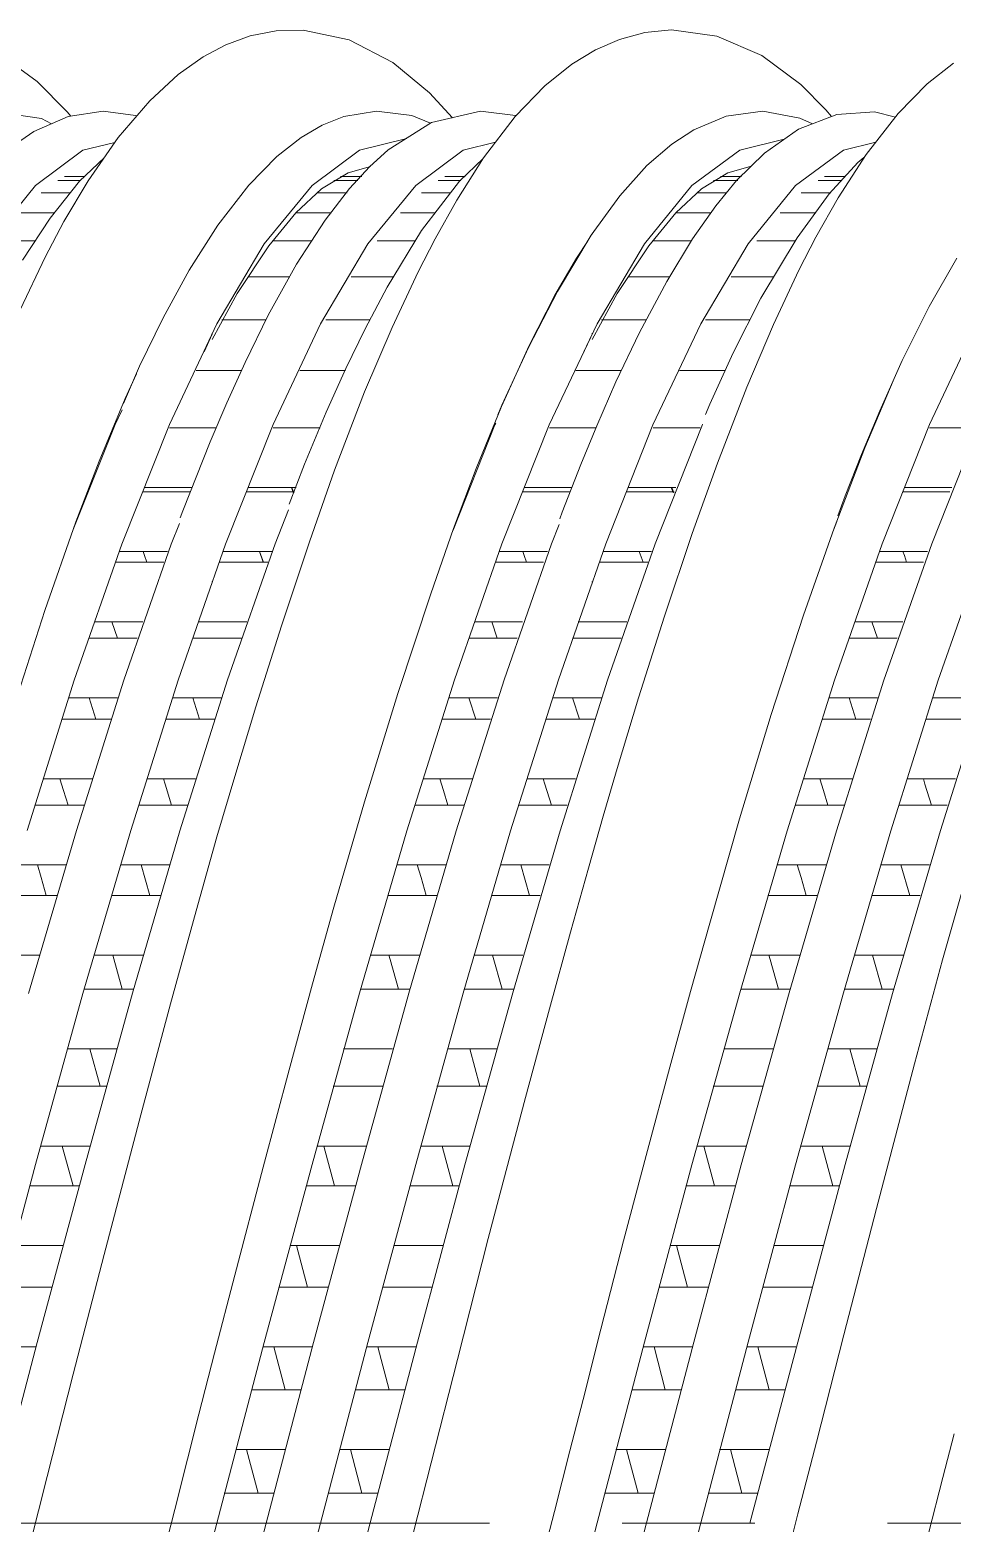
# Model space of a CAD drawing. Header units: millimetres. Extents: x 4229 to 8429, y -1187 to 1783.
# Drawn here: x 5944.64 to 5962.02, y -344.75 to -316.61 of the extents above; entities that cross this region are included whole.
import ezdxf

# ---------------------------------------------------------------- set-up
doc = ezdxf.new("R2010")
doc.units = ezdxf.units.MM
doc.linetypes.add('CENTER', pattern=[2, 1.25, -0.25, 0.25, -0.25])

msp = doc.modelspace()

# ---------------------------------------------------------------- linework, layer by layer
at = {"linetype": 'Continuous', "lineweight": 5}
for p, q in [((5948.794, -316.723), (5948.335, -316.89)), ((5949.282, -316.628), (5948.794, -316.723)), ((5949.794, -316.616), (5949.282, -316.628)), ((5950.659, -316.799), (5949.794, -316.616)), ((5951.483, -317.226), (5950.659, -316.799)), ((5955.751, -316.79), (5955.301, -316.987)), ((5956.229, -316.66), (5955.751, -316.79)), ((5956.73, -316.61), (5956.229, -316.66)), ((5957.589, -316.726), (5956.73, -316.61)), ((5958.433, -317.095), (5957.589, -316.726)), ((5944.777, -317.585), (5944.129, -317.106)), ((5948.335, -316.89), (5947.905, -317.119)), ((5955.301, -316.987), (5954.853, -317.259)), ((5959.167, -317.64), (5958.433, -317.095)), ((5947.905, -317.119), (5947.434, -317.454)), ((5952.172, -317.796), (5951.483, -317.226)), ((5954.853, -317.259), (5954.348, -317.664)), ((5962.045, -317.235), (5961.552, -317.625)), ((5945.346, -318.152), (5944.777, -317.585)), ((5947.434, -317.454), (5946.901, -317.946)), ((5954.348, -317.664), (5953.786, -318.244)), ((5959.641, -318.114), (5959.167, -317.64)), ((5961.552, -317.625), (5961.002, -318.188)), ((5946.901, -317.946), (5946.308, -318.639)), ((5952.606, -318.266), (5952.172, -317.796)), ((5944.862, -318.281), (5943.945, -318.148)), ((5945.414, -318.234), (5945.346, -318.152)), ((5946.022, -318.145), (5945.366, -318.241)), ((5946.632, -318.224), (5946.022, -318.145)), ((5946.655, -318.233), (5946.632, -318.224)), ((5951.173, -318.145), (5950.56, -318.245)), ((5951.836, -318.224), (5951.173, -318.145)), ((5952.188, -318.371), (5951.836, -318.224)), ((5953.132, -318.145), (5952.209, -318.358)), ((5953.793, -318.225), (5953.132, -318.145)), ((5953.801, -318.229), (5953.793, -318.225)), ((5957.761, -318.235), (5957.152, -318.491)), ((5958.454, -318.145), (5957.761, -318.235)), ((5959.15, -318.271), (5958.454, -318.145)), ((5959.846, -318.202), (5959.124, -318.482)), ((5959.745, -318.241), (5959.641, -318.114)), ((5960.558, -318.154), (5959.846, -318.202)), ((5961.002, -318.188), (5960.399, -318.961)), ((5960.951, -318.254), (5960.558, -318.154)), ((5945.366, -318.241), (5944.72, -318.525)), ((5945.047, -318.381), (5944.862, -318.281)), ((5950.148, -318.407), (5949.755, -318.637)), ((5950.56, -318.245), (5950.148, -318.407)), ((5952.209, -318.358), (5951.395, -318.873)), ((5953.786, -318.244), (5953.19, -319.022)), ((5957.152, -318.491), (5956.735, -318.765)), ((5959.124, -318.482), (5958.482, -318.932)), ((5959.39, -318.378), (5959.15, -318.271)), ((5944.72, -318.525), (5944.307, -318.808)), ((5946.244, -318.73), (5945.64, -318.88)), ((5946.308, -318.639), (5945.741, -319.454)), ((5949.755, -318.637), (5949.297, -318.996)), ((5951.743, -318.656), (5950.852, -318.879)), ((5951.744, -318.657), (5951.743, -318.656)), ((5953.416, -318.727), (5952.806, -318.879)), ((5956.735, -318.765), (5956.27, -319.169)), ((5958.857, -318.669), (5958.017, -318.879)), ((5960.582, -318.726), (5959.972, -318.879)), ((5945.64, -318.88), (5944.749, -319.545)), ((5946.04, -319.022), (5945.58, -319.462)), ((5949.297, -318.996), (5948.767, -319.537)), ((5950.852, -318.879), (5949.96, -319.544)), ((5951.395, -318.873), (5951.044, -319.192)), ((5952.806, -318.879), (5951.915, -319.544)), ((5953.19, -319.022), (5952.684, -319.82)), ((5953.182, -319.035), (5952.739, -319.46)), ((5958.017, -318.879), (5957.115, -319.546)), ((5958.482, -318.932), (5957.959, -319.446)), ((5959.972, -318.879), (5959.069, -319.546)), ((5960.399, -318.961), (5959.871, -319.775)), ((5960.354, -319.018), (5960.24, -319.11)), ((5950.137, -319.608), (5950.64, -319.302)), ((5950.64, -319.302), (5951.061, -319.188)), ((5951.044, -319.192), (5950.665, -319.602)), ((5956.27, -319.169), (5955.756, -319.739)), ((5957.294, -319.608), (5957.796, -319.302)), ((5957.796, -319.302), (5958.217, -319.188)), ((5960.24, -319.11), (5959.7, -319.703)), ((5944.749, -319.545), (5943.857, -320.64)), ((5945.58, -319.462), (5945.025, -320.156)), ((5945.597, -319.449), (5945.17, -319.449)), ((5945.741, -319.454), (5945.285, -320.222)), ((5945.673, -319.372), (5945.292, -319.372)), ((5948.767, -319.537), (5948.184, -320.289)), ((5949.96, -319.544), (5949.057, -320.644)), ((5949.654, -320.059), (5950.137, -319.608)), ((5950.665, -319.602), (5950.204, -320.195)), ((5950.822, -319.449), (5950.367, -319.449)), ((5950.814, -319.449), (5950.399, -319.449)), ((5950.896, -319.372), (5950.498, -319.372)), ((5950.879, -319.372), (5950.524, -319.372)), ((5951.915, -319.544), (5951.012, -320.644)), ((5952.739, -319.46), (5952.024, -320.393)), ((5952.765, -319.449), (5952.338, -319.449)), ((5952.841, -319.372), (5952.46, -319.372)), ((5957.115, -319.546), (5956.223, -320.642)), ((5956.811, -320.059), (5957.294, -319.608)), ((5957.979, -319.449), (5957.523, -319.449)), ((5957.971, -319.449), (5957.555, -319.449)), ((5957.959, -319.446), (5957.565, -319.924)), ((5958.052, -319.372), (5957.654, -319.372)), ((5958.035, -319.372), (5957.681, -319.372)), ((5959.069, -319.546), (5958.177, -320.642)), ((5959.921, -319.449), (5959.494, -319.449)), ((5959.997, -319.372), (5959.617, -319.372)), ((5945.406, -319.678), (5944.854, -319.678)), ((5950.602, -319.678), (5950.056, -319.678)), ((5950.621, -319.678), (5950.062, -319.678)), ((5952.574, -319.678), (5952.022, -319.678)), ((5952.684, -319.82), (5952.276, -320.549)), ((5955.756, -319.739), (5955.22, -320.479)), ((5957.565, -319.924), (5957.129, -320.547)), ((5957.758, -319.678), (5957.213, -319.678)), ((5957.777, -319.678), (5957.219, -319.678)), ((5959.7, -319.703), (5959.098, -320.527)), ((5959.731, -319.678), (5959.178, -319.678)), ((5959.871, -319.775), (5959.449, -320.519)), ((5945.107, -320.058), (5944.457, -320.058)), ((5945.025, -320.156), (5944.503, -320.949)), ((5949.145, -320.679), (5949.654, -320.059)), ((5950.323, -320.058), (5949.655, -320.058)), ((5950.321, -320.058), (5949.661, -320.058)), ((5950.204, -320.195), (5949.666, -321.023)), ((5952.275, -320.058), (5951.625, -320.058)), ((5956.302, -320.679), (5956.811, -320.059)), ((5957.48, -320.058), (5956.811, -320.058)), ((5957.478, -320.058), (5956.818, -320.058)), ((5959.432, -320.058), (5958.782, -320.058)), ((5945.285, -320.222), (5944.932, -320.891)), ((5948.184, -320.289), (5947.642, -321.14)), ((5948.08, -320.464), (5948.08, -320.46)), ((5952.024, -320.393), (5951.376, -321.456)), ((5955.22, -320.479), (5954.583, -321.54)), ((5955.236, -320.464), (5955.236, -320.46)), ((5944.742, -320.587), (5944.016, -320.587)), ((5947.994, -320.587), (5947.993, -320.587)), ((5949.057, -320.644), (5948.166, -322.152)), ((5948.549, -321.581), (5949.145, -320.679)), ((5949.952, -320.587), (5949.221, -320.587)), ((5949.94, -320.587), (5949.224, -320.587)), ((5951.012, -320.644), (5950.12, -322.152)), ((5951.91, -320.587), (5951.184, -320.587)), ((5952.276, -320.549), (5951.958, -321.168)), ((5954.942, -320.911), (5955.147, -320.601)), ((5955.15, -320.587), (5955.149, -320.587)), ((5956.223, -320.642), (5955.332, -322.149)), ((5955.705, -321.581), (5956.302, -320.679)), ((5957.108, -320.587), (5956.377, -320.587)), ((5957.096, -320.587), (5956.38, -320.587)), ((5957.129, -320.547), (5956.644, -321.35)), ((5958.177, -320.642), (5957.286, -322.149)), ((5959.066, -320.587), (5958.34, -320.587)), ((5959.098, -320.527), (5958.418, -321.666)), ((5959.449, -320.519), (5959.128, -321.141)), ((5944.932, -320.891), (5944.457, -321.885)), ((5949.666, -321.023), (5949.133, -321.987)), ((5954.535, -321.611), (5954.942, -320.911)), ((5962.107, -320.91), (5961.588, -321.82)), ((5947.642, -321.14), (5947.155, -322.034)), ((5949.532, -321.261), (5948.751, -321.261)), ((5949.541, -321.261), (5948.76, -321.261)), ((5951.143, -321.261), (5950.698, -321.261)), ((5951.492, -321.261), (5950.712, -321.261)), ((5951.958, -321.168), (5951.466, -322.217)), ((5956.689, -321.261), (5955.907, -321.261)), ((5956.697, -321.261), (5955.917, -321.261)), ((5958.299, -321.261), (5957.854, -321.261)), ((5958.649, -321.261), (5957.869, -321.261)), ((5959.128, -321.141), (5958.651, -322.159)), ((5948.08, -322.442), (5948.549, -321.581)), ((5951.376, -321.456), (5950.957, -322.246)), ((5954.583, -321.54), (5954.036, -322.598)), ((5954.05, -322.556), (5954.535, -321.611)), ((5955.236, -322.442), (5955.705, -321.581)), ((5956.644, -321.35), (5956.129, -322.316)), ((5958.418, -321.666), (5957.894, -322.694)), ((5961.588, -321.82), (5961.078, -322.841)), ((5947.155, -322.034), (5946.71, -322.949)), ((5948.166, -322.152), (5947.275, -324.045)), ((5949.092, -322.077), (5948.258, -322.077)), ((5949.093, -322.077), (5948.279, -322.077)), ((5949.133, -321.987), (5948.698, -322.877)), ((5950.12, -322.152), (5949.229, -324.045)), ((5951.049, -322.077), (5950.216, -322.077)), ((5951.051, -322.077), (5950.218, -322.077)), ((5955.332, -322.149), (5954.429, -324.051)), ((5956.248, -322.077), (5955.415, -322.077)), ((5956.25, -322.077), (5955.435, -322.077)), ((5957.286, -322.149), (5956.383, -324.051)), ((5958.206, -322.077), (5957.373, -322.077)), ((5958.207, -322.077), (5957.375, -322.077)), ((5958.651, -322.159), (5958.153, -323.341)), ((5962.486, -322.154), (5961.595, -324.048)), ((5948.08, -322.344), (5947.927, -322.675)), ((5948.08, -322.324), (5948.08, -322.344)), ((5950.957, -322.246), (5950.594, -322.993)), ((5951.466, -322.217), (5950.95, -323.433)), ((5955.236, -322.344), (5955.083, -322.675)), ((5955.236, -322.324), (5955.236, -322.344)), ((5956.129, -322.316), (5955.686, -323.245)), ((5953.527, -323.708), (5954.05, -322.556)), ((5954.036, -322.598), (5953.538, -323.679)), ((5957.894, -322.694), (5957.455, -323.661)), ((5946.71, -322.949), (5946.407, -323.653)), ((5948.698, -322.877), (5948.352, -323.64)), ((5950.594, -322.993), (5950.226, -323.814)), ((5961.078, -322.841), (5960.654, -323.787)), ((5946.435, -323.559), (5946.65, -323.089)), ((5946.675, -323.028), (5946.673, -323.028)), ((5948.628, -323.028), (5947.775, -323.028)), ((5948.629, -323.028), (5948.08, -323.028)), ((5950.592, -323.028), (5949.726, -323.028)), ((5950.58, -323.028), (5949.728, -323.028)), ((5953.831, -323.028), (5953.829, -323.028)), ((5955.784, -323.028), (5954.931, -323.028)), ((5955.785, -323.028), (5955.236, -323.028)), ((5955.686, -323.245), (5955.323, -324.07)), ((5957.748, -323.028), (5956.883, -323.028)), ((5957.737, -323.028), (5956.884, -323.028)), ((5960.373, -324.485), (5960.925, -323.181)), ((5960.993, -323.028), (5960.991, -323.028)), ((5945.947, -324.736), (5946.435, -323.559)), ((5950.95, -323.433), (5950.384, -324.907)), ((5958.153, -323.341), (5957.6, -324.774)), ((5946.382, -323.768), (5946.252, -324.045)), ((5948.352, -323.64), (5948.04, -324.37)), ((5950.226, -323.814), (5949.816, -324.796)), ((5953.051, -324.874), (5953.527, -323.708)), ((5953.538, -323.679), (5953.462, -323.862)), ((5957.455, -323.661), (5957.373, -323.856)), ((5960.654, -323.787), (5960.312, -324.611)), ((5946.252, -324.045), (5945.459, -326.024)), ((5947.275, -324.045), (5946.372, -326.301)), ((5948.151, -324.111), (5947.275, -324.111)), ((5948.156, -324.111), (5948.08, -324.111)), ((5949.229, -324.045), (5948.326, -326.301)), ((5950.101, -324.111), (5949.229, -324.111)), ((5950.115, -324.111), (5949.234, -324.111)), ((5953.406, -324.051), (5952.617, -326.04)), ((5953.419, -324.022), (5953.406, -324.051)), ((5954.429, -324.051), (5953.537, -326.298)), ((5955.307, -324.111), (5954.432, -324.111)), ((5955.323, -324.07), (5955.022, -324.801)), ((5955.313, -324.111), (5955.236, -324.111)), ((5956.383, -324.051), (5955.492, -326.298)), ((5957.258, -324.111), (5956.385, -324.111)), ((5957.272, -324.111), (5956.391, -324.111)), ((5957.318, -324.048), (5956.427, -326.294)), ((5957.319, -324.045), (5957.318, -324.048)), ((5961.595, -324.048), (5960.703, -326.294)), ((5962.469, -324.111), (5961.593, -324.111)), ((5962.526, -324.048), (5961.634, -326.294)), ((5948.04, -324.37), (5947.522, -325.672)), ((5959.795, -325.999), (5960.373, -324.485)), ((5960.312, -324.611), (5960.004, -325.39)), ((5945.509, -325.883), (5945.947, -324.736)), ((5949.816, -324.796), (5949.53, -325.549)), ((5950.384, -324.907), (5949.908, -326.259)), ((5952.627, -326.009), (5953.051, -324.874)), ((5955.022, -324.801), (5954.673, -325.699)), ((5957.6, -324.774), (5957.124, -326.099)), ((5946.804, -325.236), (5947.693, -325.236)), ((5948.757, -325.236), (5949.643, -325.236)), ((5948.768, -325.236), (5949.657, -325.236)), ((5949.606, -325.329), (5949.57, -325.236)), ((5949.617, -325.336), (5949.579, -325.236)), ((5953.961, -325.236), (5954.85, -325.236)), ((5955.913, -325.236), (5956.8, -325.236)), ((5955.925, -325.236), (5956.813, -325.236)), ((5956.763, -325.329), (5956.726, -325.236)), ((5956.774, -325.336), (5956.735, -325.236)), ((5961.122, -325.236), (5962.011, -325.236)), ((5947.661, -325.317), (5946.772, -325.317)), ((5949.611, -325.317), (5948.725, -325.317)), ((5949.625, -325.317), (5948.736, -325.317)), ((5954.818, -325.317), (5953.928, -325.317)), ((5956.768, -325.317), (5955.882, -325.317)), ((5956.781, -325.317), (5955.892, -325.317)), ((5960.004, -325.39), (5959.863, -325.766)), ((5961.979, -325.317), (5961.09, -325.317)), ((5947.522, -325.672), (5947.473, -325.806)), ((5949.516, -325.654), (5949.261, -326.298)), ((5954.673, -325.699), (5954.627, -325.824)), ((5944.924, -327.549), (5945.509, -325.883)), ((5947.459, -325.911), (5947.303, -326.301)), ((5952.198, -327.236), (5952.627, -326.009)), ((5954.614, -325.93), (5954.468, -326.298)), ((5957.124, -326.099), (5956.599, -327.657)), ((5959.218, -327.641), (5959.795, -325.999)), ((5959.848, -325.872), (5959.781, -326.04)), ((5946.372, -326.301), (5945.48, -328.863)), ((5947.303, -326.301), (5946.411, -328.863)), ((5948.326, -326.301), (5947.435, -328.863)), ((5949.261, -326.298), (5948.369, -328.86)), ((5949.908, -326.259), (5949.382, -327.84)), ((5953.537, -326.298), (5952.646, -328.86)), ((5954.468, -326.298), (5953.577, -328.86)), ((5955.492, -326.298), (5954.6, -328.86)), ((5956.427, -326.294), (5955.524, -328.867)), ((5960.703, -326.294), (5959.8, -328.867)), ((5961.634, -326.294), (5960.731, -328.867)), ((5962.657, -326.294), (5961.754, -328.867)), ((5947.164, -326.639), (5946.266, -326.639)), ((5946.34, -326.442), (5947.237, -326.442)), ((5946.801, -326.514), (5946.774, -326.442)), ((5946.845, -326.639), (5946.801, -326.514)), ((5949.124, -326.639), (5948.22, -326.639)), ((5949.128, -326.639), (5948.23, -326.639)), ((5948.29, -326.442), (5949.193, -326.442)), ((5948.305, -326.442), (5949.2, -326.442)), ((5948.968, -326.442), (5949.041, -326.639)), ((5948.969, -326.442), (5949.043, -326.639)), ((5954.321, -326.639), (5953.422, -326.639)), ((5953.496, -326.442), (5954.394, -326.442)), ((5953.957, -326.514), (5953.931, -326.442)), ((5954.001, -326.639), (5953.957, -326.514)), ((5956.28, -326.639), (5955.376, -326.639)), ((5956.285, -326.639), (5955.387, -326.639)), ((5955.447, -326.442), (5956.35, -326.442)), ((5955.461, -326.442), (5956.356, -326.442)), ((5956.125, -326.442), (5956.198, -326.639)), ((5956.125, -326.442), (5956.2, -326.639)), ((5961.482, -326.639), (5960.583, -326.639)), ((5960.657, -326.442), (5961.555, -326.442)), ((5961.119, -326.514), (5961.092, -326.442)), ((5961.162, -326.639), (5961.119, -326.514)), ((5948.08, -327.004), (5948.08, -327.019)), ((5951.578, -329.115), (5952.198, -327.236)), ((5955.236, -327.004), (5955.236, -327.019)), ((5944.3, -329.488), (5944.924, -327.549)), ((5945.866, -327.765), (5946.77, -327.765)), ((5946.189, -327.765), (5946.293, -328.07)), ((5947.815, -327.765), (5948.727, -327.765)), ((5948.08, -327.765), (5948.731, -327.765)), ((5953.022, -327.765), (5953.926, -327.765)), ((5953.346, -327.765), (5953.45, -328.07)), ((5954.971, -327.765), (5955.883, -327.765)), ((5955.236, -327.765), (5955.887, -327.765)), ((5956.599, -327.657), (5956.11, -329.196)), ((5958.61, -329.51), (5959.218, -327.641)), ((5960.183, -327.765), (5961.088, -327.765)), ((5960.507, -327.765), (5960.611, -328.07)), ((5946.665, -328.07), (5945.76, -328.07)), ((5948.625, -328.07), (5947.712, -328.07)), ((5948.629, -328.07), (5948.08, -328.07)), ((5949.382, -327.84), (5948.9, -329.365)), ((5953.821, -328.07), (5952.916, -328.07)), ((5955.782, -328.07), (5954.869, -328.07)), ((5955.786, -328.07), (5955.236, -328.07)), ((5960.982, -328.07), (5960.077, -328.07)), ((5945.48, -328.863), (5944.589, -331.697)), ((5946.411, -328.863), (5945.52, -331.697)), ((5947.435, -328.863), (5946.543, -331.697)), ((5948.369, -328.86), (5947.466, -331.705)), ((5952.646, -328.86), (5951.743, -331.705)), ((5953.577, -328.86), (5952.674, -331.705)), ((5954.6, -328.86), (5953.697, -331.705)), ((5955.524, -328.867), (5954.632, -331.701)), ((5959.8, -328.867), (5958.909, -331.701)), ((5960.731, -328.867), (5959.84, -331.701)), ((5961.754, -328.867), (5960.863, -331.701)), ((5962.689, -328.863), (5961.798, -331.697)), ((5945.385, -329.195), (5946.296, -329.195)), ((5945.888, -329.6), (5945.759, -329.195)), ((5947.338, -329.195), (5948.251, -329.195)), ((5947.84, -329.6), (5947.71, -329.195)), ((5948.08, -329.195), (5948.255, -329.195)), ((5950.947, -331.158), (5951.578, -329.115)), ((5952.542, -329.195), (5953.452, -329.195)), ((5953.045, -329.6), (5952.916, -329.195)), ((5954.495, -329.195), (5955.408, -329.195)), ((5954.996, -329.6), (5954.867, -329.195)), ((5955.236, -329.195), (5955.411, -329.195)), ((5956.11, -329.196), (5955.708, -330.529)), ((5959.703, -329.195), (5960.614, -329.195)), ((5960.206, -329.6), (5960.077, -329.195)), ((5961.656, -329.195), (5962.569, -329.195)), ((5948.9, -329.365), (5948.501, -330.681)), ((5946.165, -329.6), (5945.254, -329.6)), ((5948.118, -329.6), (5947.205, -329.6)), ((5948.128, -329.6), (5948.08, -329.6)), ((5953.321, -329.6), (5952.411, -329.6)), ((5955.274, -329.6), (5954.362, -329.6)), ((5955.284, -329.6), (5955.236, -329.6)), ((5958.016, -331.477), (5958.61, -329.51)), ((5960.482, -329.6), (5959.572, -329.6)), ((5962.436, -329.6), (5961.523, -329.6)), ((5955.708, -330.529), (5955.447, -331.427)), ((5944.897, -330.725), (5945.818, -330.725)), ((5945.208, -330.725), (5945.279, -330.945)), ((5946.851, -330.725), (5947.765, -330.725)), ((5947.159, -330.725), (5947.19, -330.821)), ((5947.19, -330.821), (5947.312, -331.22)), ((5948.501, -330.681), (5948.168, -331.818)), ((5952.054, -330.725), (5952.974, -330.725)), ((5952.365, -330.725), (5952.436, -330.945)), ((5954.008, -330.725), (5954.922, -330.725)), ((5954.316, -330.725), (5954.346, -330.821)), ((5954.346, -330.821), (5954.468, -331.22)), ((5959.215, -330.725), (5960.136, -330.725)), ((5959.526, -330.725), (5959.597, -330.945)), ((5961.169, -330.725), (5962.083, -330.725)), ((5961.477, -330.725), (5961.508, -330.821)), ((5961.508, -330.821), (5961.63, -331.22)), ((5945.279, -330.945), (5945.361, -331.22)), ((5950.369, -333.14), (5950.947, -331.158)), ((5952.436, -330.945), (5952.517, -331.22)), ((5959.597, -330.945), (5959.679, -331.22)), ((5945.666, -331.22), (5944.747, -331.22)), ((5947.61, -331.22), (5946.696, -331.22)), ((5952.823, -331.22), (5951.903, -331.22)), ((5954.767, -331.22), (5953.852, -331.22)), ((5955.447, -331.427), (5955.168, -332.405)), ((5959.984, -331.22), (5959.065, -331.22)), ((5961.928, -331.22), (5961.013, -331.22)), ((5945.52, -331.697), (5944.617, -334.766)), ((5946.543, -331.697), (5945.64, -334.766)), ((5947.466, -331.705), (5946.575, -334.762)), ((5951.743, -331.705), (5950.852, -334.762)), ((5952.674, -331.705), (5951.783, -334.762)), ((5953.697, -331.705), (5952.806, -334.762)), ((5954.632, -331.701), (5953.741, -334.757)), ((5957.452, -333.442), (5958.016, -331.477)), ((5958.909, -331.701), (5958.017, -334.757)), ((5959.84, -331.701), (5958.949, -334.757)), ((5960.863, -331.701), (5959.972, -334.757)), ((5961.798, -331.697), (5960.895, -334.766)), ((5948.168, -331.818), (5947.773, -333.212)), ((5944.405, -332.345), (5945.32, -332.345)), ((5944.857, -332.585), (5944.785, -332.345)), ((5944.952, -332.919), (5944.857, -332.585)), ((5946.358, -332.345), (5947.272, -332.345)), ((5946.903, -332.919), (5946.738, -332.345)), ((5951.561, -332.345), (5952.477, -332.345)), ((5952.013, -332.585), (5951.941, -332.345)), ((5952.109, -332.919), (5952.013, -332.585)), ((5953.515, -332.345), (5954.429, -332.345)), ((5954.059, -332.919), (5953.894, -332.345)), ((5955.168, -332.405), (5954.829, -333.611)), ((5958.722, -332.345), (5959.638, -332.345)), ((5959.175, -332.585), (5959.102, -332.345)), ((5959.27, -332.919), (5959.175, -332.585)), ((5960.676, -332.345), (5961.59, -332.345)), ((5961.221, -332.919), (5961.055, -332.345)), ((5962.287, -332.548), (5961.841, -334.134)), ((5945.152, -332.919), (5944.23, -332.919)), ((5947.103, -332.919), (5946.188, -332.919)), ((5949.967, -334.588), (5950.369, -333.14)), ((5952.308, -332.919), (5951.387, -332.919)), ((5954.259, -332.919), (5953.344, -332.919)), ((5959.469, -332.919), (5958.548, -332.919)), ((5961.42, -332.919), (5960.505, -332.919)), ((5947.773, -333.212), (5947.293, -334.965)), ((5954.829, -333.611), (5954.431, -335.055)), ((5957.09, -334.733), (5957.452, -333.442)), ((5943.901, -334.045), (5944.827, -334.045)), ((5945.853, -334.045), (5946.776, -334.045)), ((5946.204, -334.045), (5946.384, -334.688)), ((5951.057, -334.045), (5951.983, -334.045)), ((5951.406, -334.045), (5951.43, -334.126)), ((5951.43, -334.126), (5951.587, -334.688)), ((5953.009, -334.045), (5953.932, -334.045)), ((5953.361, -334.045), (5953.54, -334.688)), ((5958.218, -334.045), (5959.144, -334.045)), ((5958.567, -334.045), (5958.591, -334.126)), ((5958.591, -334.126), (5958.748, -334.688)), ((5960.171, -334.045), (5961.094, -334.045)), ((5960.522, -334.045), (5960.701, -334.688)), ((5961.841, -334.134), (5961.308, -336.091)), ((5945.64, -334.766), (5944.749, -337.993)), ((5946.595, -334.688), (5945.667, -334.688)), ((5946.575, -334.762), (5945.684, -337.989)), ((5949.528, -336.205), (5949.967, -334.588)), ((5950.852, -334.762), (5949.96, -337.989)), ((5951.797, -334.688), (5950.874, -334.688)), ((5951.783, -334.762), (5950.891, -337.989)), ((5952.806, -334.762), (5951.915, -337.989)), ((5953.752, -334.688), (5952.824, -334.688)), ((5953.741, -334.757), (5952.838, -337.998)), ((5956.699, -336.158), (5957.09, -334.733)), ((5958.017, -334.757), (5957.115, -337.998)), ((5958.959, -334.688), (5958.035, -334.688)), ((5958.949, -334.757), (5958.046, -337.998)), ((5959.972, -334.757), (5959.069, -337.998)), ((5960.913, -334.688), (5959.985, -334.688)), ((5960.895, -334.766), (5960.004, -337.993)), ((5947.293, -334.965), (5946.734, -337.057)), ((5954.431, -335.055), (5953.979, -336.727)), ((5945.353, -335.814), (5946.279, -335.814)), ((5945.967, -336.516), (5945.775, -335.814)), ((5950.554, -335.814), (5951.477, -335.814)), ((5952.509, -335.814), (5953.435, -335.814)), ((5953.123, -336.516), (5952.931, -335.814)), ((5957.715, -335.814), (5958.638, -335.814)), ((5959.671, -335.814), (5960.597, -335.814)), ((5960.285, -336.516), (5960.093, -335.814)), ((5949.038, -338.039), (5949.528, -336.205)), ((5956.278, -337.724), (5956.699, -336.158)), ((5961.308, -336.091), (5960.595, -338.817)), ((5946.086, -336.516), (5945.157, -336.516)), ((5951.284, -336.516), (5950.354, -336.516)), ((5953.243, -336.516), (5952.313, -336.516)), ((5958.445, -336.516), (5957.515, -336.516)), ((5960.404, -336.516), (5959.475, -336.516)), ((5953.979, -336.727), (5953.28, -339.384)), ((5946.734, -337.057), (5946.043, -339.689)), ((5944.844, -337.642), (5945.777, -337.642)), ((5945.251, -337.642), (5945.455, -338.391)), ((5950.049, -337.642), (5950.975, -337.642)), ((5950.384, -338.391), (5950.178, -337.642)), ((5952.001, -337.642), (5952.934, -337.642)), ((5952.408, -337.642), (5952.611, -338.391)), ((5957.21, -337.642), (5958.136, -337.642)), ((5957.545, -338.391), (5957.339, -337.642)), ((5959.162, -337.642), (5960.095, -337.642)), ((5959.569, -337.642), (5959.773, -338.391)), ((5955.83, -339.428), (5956.278, -337.724)), ((5944.749, -337.993), (5943.857, -341.336)), ((5945.684, -337.989), (5944.781, -341.345)), ((5948.502, -340.076), (5949.038, -338.039)), ((5949.96, -337.989), (5949.057, -341.345)), ((5950.891, -337.989), (5949.988, -341.345)), ((5951.915, -337.989), (5951.012, -341.345)), ((5952.838, -337.998), (5951.947, -341.34)), ((5957.115, -337.998), (5956.223, -341.34)), ((5958.046, -337.998), (5957.154, -341.34)), ((5959.069, -337.998), (5958.177, -341.34)), ((5960.004, -337.993), (5959.112, -341.336)), ((5945.573, -338.391), (5944.643, -338.391)), ((5950.774, -338.391), (5949.846, -338.391)), ((5952.729, -338.391), (5951.8, -338.391)), ((5957.936, -338.391), (5957.007, -338.391)), ((5959.891, -338.391), (5958.961, -338.391)), ((5960.595, -338.817), (5959.981, -341.197)), ((5944.342, -339.517), (5945.269, -339.517)), ((5949.544, -339.517), (5950.474, -339.517)), ((5949.663, -339.517), (5949.875, -340.302)), ((5951.498, -339.517), (5952.426, -339.517)), ((5953.28, -339.384), (5952.698, -341.664)), ((5955.402, -341.094), (5955.83, -339.428)), ((5956.706, -339.517), (5957.635, -339.517)), ((5956.824, -339.517), (5957.036, -340.302)), ((5958.659, -339.517), (5959.587, -339.517)), ((5946.043, -339.689), (5945.46, -341.944)), ((5948.122, -341.543), (5948.502, -340.076)), ((5945.058, -340.302), (5944.133, -340.302)), ((5950.265, -340.302), (5949.335, -340.302)), ((5952.214, -340.302), (5951.289, -340.302)), ((5957.426, -340.302), (5956.496, -340.302)), ((5959.376, -340.302), (5958.45, -340.302)), ((5955.065, -342.417), (5955.402, -341.094)), ((5959.981, -341.197), (5959.461, -343.22)), ((5943.833, -341.427), (5944.759, -341.427)), ((5944.781, -341.345), (5943.889, -344.746)), ((5947.826, -342.696), (5948.122, -341.543)), ((5949.057, -341.345), (5948.166, -344.746)), ((5949.035, -341.427), (5949.966, -341.427)), ((5949.988, -341.345), (5949.097, -344.746)), ((5949.454, -342.236), (5949.242, -341.427)), ((5951.012, -341.345), (5950.12, -344.746)), ((5950.989, -341.427), (5951.915, -341.427)), ((5951.947, -341.34), (5951.055, -344.741)), ((5951.412, -342.236), (5951.198, -341.427)), ((5956.223, -341.34), (5955.332, -344.741)), ((5956.197, -341.427), (5957.127, -341.427)), ((5957.154, -341.34), (5956.263, -344.741)), ((5956.615, -342.236), (5956.403, -341.427)), ((5958.177, -341.34), (5957.286, -344.741)), ((5958.151, -341.427), (5959.077, -341.427)), ((5959.112, -341.336), (5958.209, -344.751)), ((5958.573, -342.236), (5958.359, -341.427)), ((5952.698, -341.664), (5952.203, -343.61)), ((5945.46, -341.944), (5944.97, -343.869)), ((5949.751, -342.236), (5948.821, -342.236)), ((5951.701, -342.236), (5950.775, -342.236)), ((5954.818, -343.386), (5955.065, -342.417)), ((5956.912, -342.236), (5955.982, -342.236)), ((5958.862, -342.236), (5957.936, -342.236)), ((5947.61, -343.545), (5947.826, -342.696)), ((5959.461, -343.22), (5959.115, -344.571)), ((5961.847, -343.891), (5962.059, -343.064)), ((5947.371, -344.489), (5947.61, -343.545)), ((5948.523, -343.362), (5949.454, -343.362)), ((5948.725, -343.362), (5948.891, -343.994)), ((5950.477, -343.362), (5951.406, -343.362)), ((5950.684, -343.362), (5950.899, -344.183)), ((5954.526, -344.53), (5954.818, -343.386)), ((5955.684, -343.362), (5956.615, -343.362)), ((5955.886, -343.362), (5956.052, -343.994)), ((5957.638, -343.362), (5958.567, -343.362)), ((5957.845, -343.362), (5958.06, -344.183)), ((5952.203, -343.61), (5951.87, -344.916)), ((5944.97, -343.869), (5944.643, -345.164)), ((5948.891, -343.994), (5948.941, -344.183)), ((5956.052, -343.994), (5956.102, -344.183)), ((5961.577, -344.944), (5961.847, -343.891)), ((5949.237, -344.183), (5948.306, -344.183)), ((5951.191, -344.183), (5950.26, -344.183)), ((5956.398, -344.183), (5955.467, -344.183)), ((5958.352, -344.183), (5957.421, -344.183)), ((5947.064, -345.706), (5947.371, -344.489)), ((5954.124, -346.1), (5954.526, -344.53)), ((5959.115, -344.571), (5958.77, -345.918)), ((5948.166, -344.746), (5947.275, -348.146)), ((5949.097, -344.746), (5948.206, -348.146)), ((5950.12, -344.746), (5949.229, -348.146)), ((5951.055, -344.741), (5950.152, -348.156)), ((5955.332, -344.741), (5954.429, -348.156)), ((5956.263, -344.741), (5955.36, -348.156)), ((5957.286, -344.741), (5956.383, -348.156))]:
    msp.add_line(p, q, dxfattribs=at)
at = {"linetype": 'CENTER', "lineweight": 5, "ltscale": 10}
msp.add_line((5900.801, -344.746), (6023.556, -344.746), dxfattribs=at)

doc.saveas('drawing.dxf')
